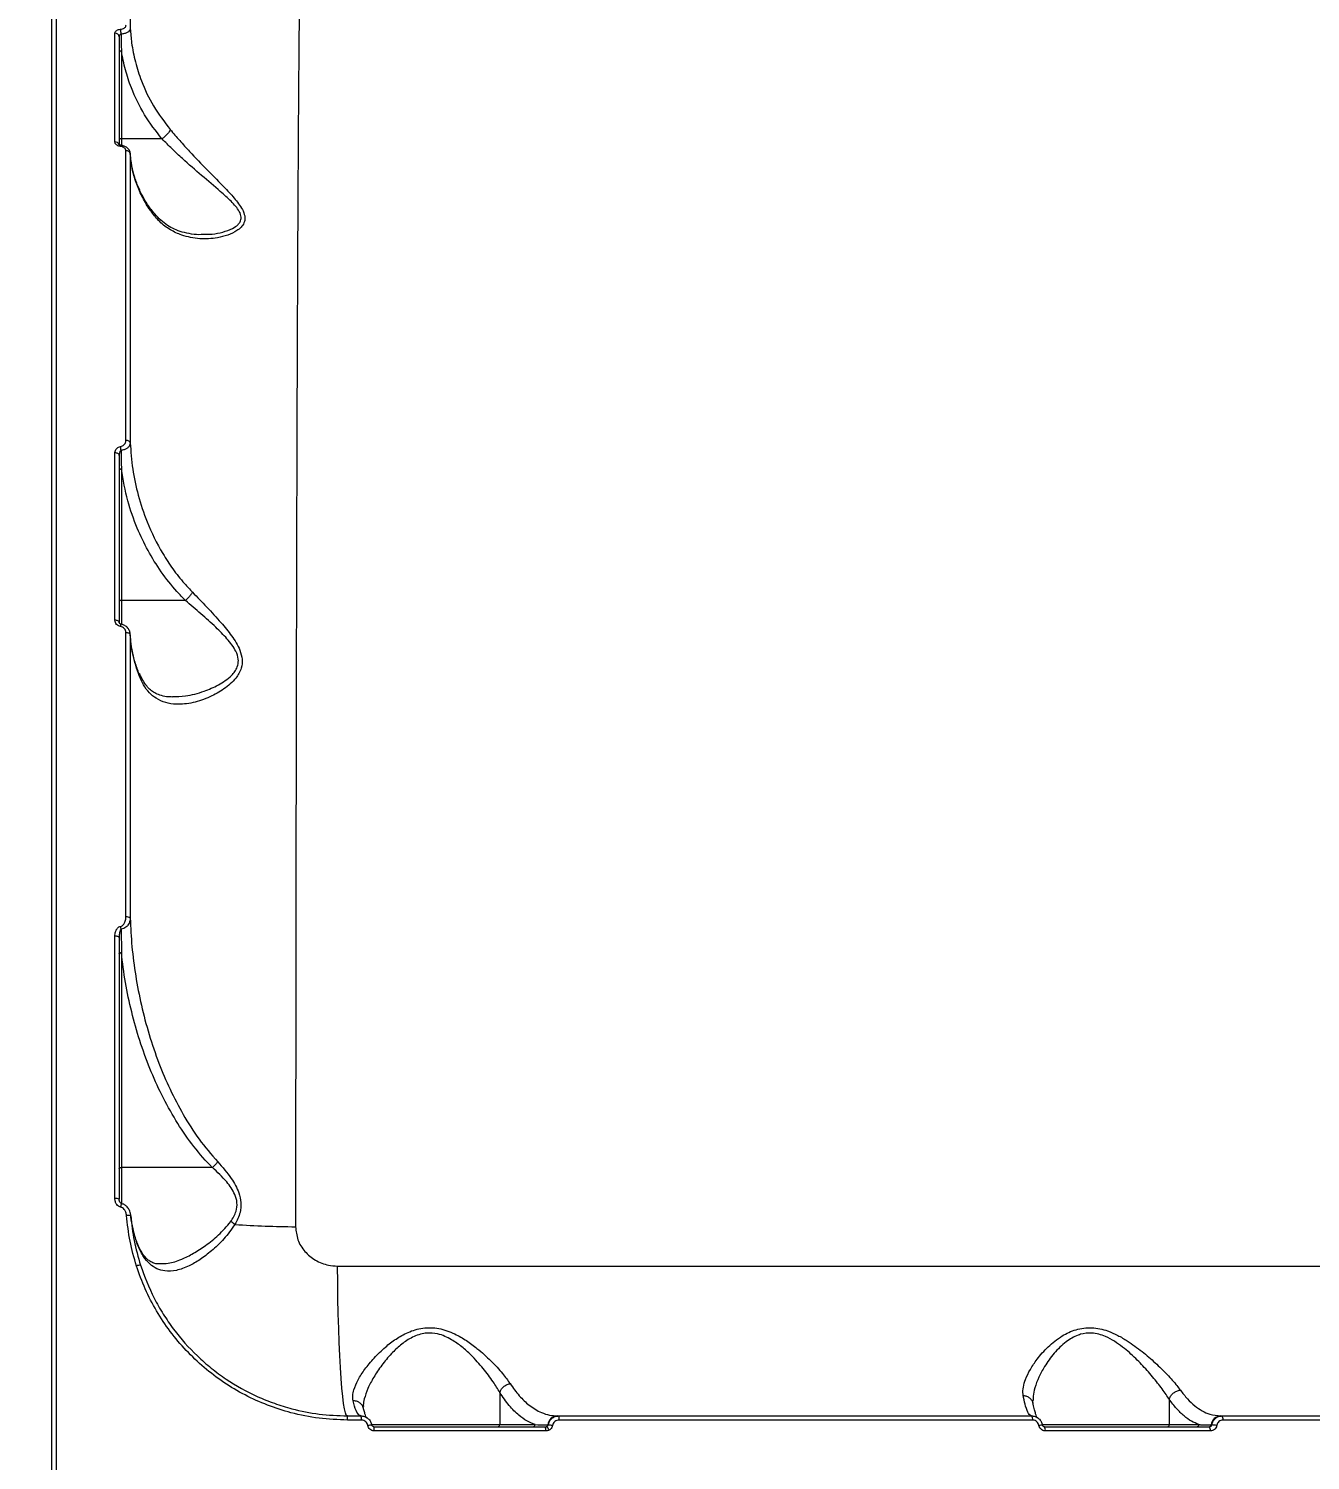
# Model space of a CAD drawing. Header units: millimetres. Extents: x -8327 to 9087, y -6583 to 5996.
# Drawn here: x 3665.6 to 3960.7, y 235.7 to 565.3 of the extents above; entities that cross this region are included whole.
import ezdxf

# ---------------------------------------------------------------- set-up
doc = ezdxf.new("R2010")
doc.units = ezdxf.units.MM
doc.layers.add('DIKOM_ОБЪЕКТ', color=7, linetype='Continuous')
doc.layers.add('DIKOM_РАЗМЕР_ОБЪЕКТА', color=7, linetype='Continuous')
doc.styles.add('style1', font='arial.ttf', dxfattribs={"width": 0.8})
doc.dimstyles.new('1-50', dxfattribs={"dimtxt": 300, "dimasz": 200, "dimexe": 100, "dimexo": 0, "dimgap": 100, "dimtad": 1, "dimtxsty": 'style1', "dimcen": 200, "dimclrd": 7, "dimclre": 7, "dimclrt": 7, "dimadec": 1, "dimazin": 2, "dimtfac": 1, "dimtmove": 0, "dimatfit": 2, "dimfxl": 0, "dimlwd": 25, "dimlwe": 18, "dimarcsym": 0})

# ---------------------------------------------------------------- blocks, each defined once
blk = doc.blocks.new('*D9')
at = {"layer": 'Defpoints', "color": 0, "transparency": 16777216}
for p in [(7087.37, 843.9), (-4957.59, 227.93), (7087.37, -4838.64)]:
    blk.add_point(p, dxfattribs=at)
at = {"layer": 'DIKOM_РАЗМЕР_ОБЪЕКТА', "color": 7, "lineweight": 18, "transparency": 16777216}
for p, q in [((7087.37, 843.9), (7087.37, -4938.64)), ((-4957.59, 227.93), (-4957.59, -4938.64))]:
    blk.add_line(p, q, dxfattribs=at)
at = {"layer": 'DIKOM_РАЗМЕР_ОБЪЕКТА', "color": 7, "lineweight": 25, "transparency": 16777216}
blk.add_line((-4757.59, -4838.64), (6887.37, -4838.64), dxfattribs=at)
at = {"layer": 'DIKOM_РАЗМЕР_ОБЪЕКТА', "color": 7, "transparency": 16777216}
for points in [[(-4757.59, -4805.31), (-4757.59, -4871.97), (-4957.59, -4838.64)], [(6887.37, -4805.31), (6887.37, -4871.97), (7087.37, -4838.64)]]:
    blk.add_solid(points, dxfattribs=at)
at = {"layer": 'DIKOM_РАЗМЕР_ОБЪЕКТА', "color": 7, "transparency": 16777216, "insert": (4098.94, -4585.47), "char_height": 300, "attachment_point": 5, "style": 'style1'}
blk.add_mtext('12040', dxfattribs=at)

msp = doc.modelspace()

# ---------------------------------------------------------------- linework, layer by layer
at = {"layer": 'DIKOM_ОБЪЕКТ', "color": 7, "linetype": 'Continuous', "lineweight": 15}
for p, q in [((3670.961, -172.072), (3670.961, 627.929)), ((3686.961, 560.097), (3686.961, 539.897)), ((3686.844, 538.42), (3686.842, 538.421)), ((3696.293, 539.897), (3686.961, 539.897)), ((3686.961, 539.897), (3686.961, 538.501)), ((3705.309, 517.96), (3705.455, 517.962)), ((3686.961, 463.855), (3686.961, 433.636)), ((3701.722, 433.636), (3686.961, 433.636)), ((3686.961, 433.636), (3686.961, 428.201)), ((3686.894, 357.972), (3686.961, 352.569)), ((3686.961, 352.569), (3686.961, 303.095)), ((3707.904, 303.095), (3686.961, 303.095)), ((3686.961, 303.095), (3686.961, 294.807)), ((3736.73, 280.431), (4215.388, 280.431)), ((3774.072, 251.315), (3774.072, 243.929)), ((3896.846, 249.606), (3896.842, 249.427)), ((3928.216, 249.734), (3928.216, 243.929)), ((3738.961, 245.929), (3742.154, 245.929)), ((3742.213, 244.969), (3739.017, 244.969)), ((3744.603, 243.929), (3774.072, 243.929)), ((3774.072, 243.929), (3782.198, 243.929)), ((3787.37, 245.929), (3787.665, 245.929)), ((3787.665, 245.929), (3896.567, 245.929)), ((3896.753, 244.969), (3787.761, 244.969)), ((3898.981, 243.929), (3928.216, 243.929)), ((3928.216, 243.929), (3935.017, 243.929)), ((3940.086, 245.929), (3940.37, 245.929)), ((3940.37, 245.929), (4046.874, 245.929)), ((4047.184, 244.969), (3940.593, 244.969)), ((3745.12, 243.428), (3784.583, 243.428)), ((3784.677, 242.463), (3745.181, 242.463)), ((3785.134, 243.845), (3785.231, 243.845)), ((3899.011, 243.845), (3899.016, 243.847)), ((3899.492, 243.428), (3937.46, 243.428)), ((3937.681, 242.463), (3899.681, 242.463)), ((3937.85, 243.845), (3938.022, 243.845))]:
    msp.add_line(p, q, dxfattribs=at)
at = {"layer": 'DIKOM_ОБЪЕКТ', "color": 7, "linetype": 'Continuous', "lineweight": 15, "flags": 128}
for points in [[(3686.961, 560.097), (3686.863, 560.094), (3686.769, 560.084), (3686.683, 560.067), (3686.607, 560.046), (3686.545, 560.019), (3686.499, 559.989), (3686.47, 559.956), (3686.461, 559.921)], [(3689.003, 469.95), (3688.977, 470.058), (3688.916, 470.161), (3688.822, 470.255), (3688.699, 470.338), (3688.552, 470.406), (3688.385, 470.457), (3688.204, 470.489), (3688.017, 470.501)], [(3686.461, 467.039), (3686.442, 467.149), (3686.385, 467.256), (3686.294, 467.354), (3686.171, 467.44), (3686.022, 467.511), (3685.85, 467.564), (3685.665, 467.597), (3685.471, 467.609)], [(3686.961, 463.855), (3686.863, 463.851), (3686.769, 463.841), (3686.683, 463.825), (3686.607, 463.803), (3686.545, 463.776), (3686.499, 463.746), (3686.47, 463.713), (3686.461, 463.679)], [(3686.961, 433.636), (3686.863, 433.633), (3686.769, 433.623), (3686.683, 433.607), (3686.607, 433.585), (3686.545, 433.559), (3686.499, 433.529), (3686.47, 433.497), (3686.461, 433.463)], [(3686.461, 428.602), (3686.442, 428.695), (3686.385, 428.784), (3686.294, 428.866), (3686.172, 428.939), (3686.022, 428.998), (3685.851, 429.043), (3685.665, 429.071), (3685.472, 429.081)], [(3689, 425.762), (3688.974, 425.851), (3688.913, 425.935), (3688.82, 426.013), (3688.697, 426.08), (3688.55, 426.136), (3688.383, 426.178), (3688.202, 426.204), (3688.015, 426.213)], [(3686.461, 356.052), (3686.442, 356.111), (3686.385, 356.168), (3686.294, 356.221), (3686.172, 356.267), (3686.022, 356.305), (3685.851, 356.334), (3685.666, 356.351), (3685.472, 356.358)], [(3686.461, 352.393), (3686.47, 352.427), (3686.499, 352.46), (3686.545, 352.49), (3686.607, 352.517), (3686.683, 352.539), (3686.769, 352.555), (3686.863, 352.565), (3686.961, 352.569)], [(3686.461, 302.919), (3686.47, 302.954), (3686.499, 302.987), (3686.545, 303.017), (3686.607, 303.044), (3686.683, 303.066), (3686.769, 303.082), (3686.863, 303.092), (3686.961, 303.095)], [(3738.961, 245.929), (3738.746, 246.111), (3738.533, 246.656), (3738.324, 247.56), (3738.121, 248.813), (3737.926, 250.405), (3737.739, 252.321), (3737.565, 254.543), (3737.403, 257.052), (3737.254, 259.823), (3737.122, 262.833), (3737.007, 266.054), (3736.909, 269.455), (3736.83, 273.007), (3736.77, 276.677), (3736.73, 280.431)]]:
    msp.add_lwpolyline(points, dxfattribs=at)
at = {"layer": 'DIKOM_ОБЪЕКТ', "color": 7, "linetype": 'Continuous', "lineweight": 15}
for centre, radius, start, end in [((3685.552, 563.307), 0.915, 6.95508, 95.20555), ((3680.504, 563.831), 6.388, 1.44607, 11.78222), ((3685.561, 538.235), 0.945, 20.99393, 95.52433), ((3687.148, 538.155), 0.405, 139.00617, 178.53026), ((3688.121, 536.239), 0.913, 13.1746, 96.20911), ((3677.806, 467.382), 9.12, 4.9402, 10.74825), ((3688.168, 427.522), 1.443, 153.12145, 174.38532), ((3688.218, 359.693), 1.107, 45.16807, 100.68201), ((3674.035, 355.939), 13.019, 8.98513, 11.91294), ((3685.711, 294.325), 1.659, 63.11837, 98.26197), ((3698.849, 291.827), 12.274, 165.87166, 169.80871), ((3688.512, 290.259), 1.84, 70.22719, 101.27056), ((3708.782, 284.48), 7.021, 51.87741, 61.55413), ((3728.574, 517.061), 227.583, 266.10545, 269.61948), ((3691.291, 278.484), 2.132, 88.0384, 113.8839), ((3734.754, 245.2), 4.27, 356.89408, 9.8186), ((3738.162, 245.203), 4.058, 356.69621, 10.30022), ((3773.594, 243.906), 0.478, 272.93378, 2.65633), ((3781.72, 243.906), 0.479, 272.93726, 2.65285), ((3787.465, 243.585), 2.345, 92.33388, 173.63253), ((3785.238, 245.2), 2.533, 354.7622, 16.70375), ((3895.345, 245.193), 1.426, 350.96018, 31.03404), ((3927.738, 243.906), 0.478, 272.93507, 2.68503), ((3934.539, 243.906), 0.479, 272.93726, 2.65285), ((3940.181, 243.585), 2.345, 92.3276, 173.63271), ((3939.361, 245.189), 1.251, 349.89333, 36.24066), ((3745.272, 236.026), 7.85, 94.74834, 101.57541), ((3741.249, 242.698), 3.939, 356.57875, 10.68469), ((3782.069, 242.697), 2.619, 354.88581, 16.22953), ((3784.638, 243.914), 0.501, 301.86033, 352.12222), ((3781.912, 241.045), 3.861, 24.44724, 39.25171), ((3784.345, 233.2), 10.682, 79.88897, 85.2429), ((3903.525, 213.785), 30.398, 98.53015, 100.05427), ((3898.277, 242.689), 1.423, 350.8547, 31.30696), ((3937.384, 243.897), 0.469, 272.31689, 353.6597), ((3936.433, 242.686), 1.267, 349.85862, 35.85066), ((3937.612, 235.415), 8.441, 79.58419, 87.21288)]:
    msp.add_arc(centre, radius, start, end, dxfattribs=at)
for points, knots in [([(3671.96, 647.801), (3671.961, 647.838), (3671.961, 648.018), (3671.961, 646.995), (3671.961, 644.669), (3671.961, 640.922), (3671.961, 635.932), (3671.961, 629.734), (3671.961, 622.235), (3671.961, 613.404), (3671.961, 603.239), (3671.961, 591.964), (3671.961, 579.645), (3671.961, 566.368), (3671.961, 551.916), (3671.961, 536.288), (3671.961, 519.513), (3671.961, 501.96), (3671.961, 483.706), (3671.961, 464.845), (3671.961, 445.069), (3671.961, 424.408), (3671.961, 402.914), (3671.961, 381.986), (3671.961, 361.778), (3671.961, 342.409), (3671.961, 322.703), (3671.961, 302.712), (3671.961, 282.651), (3671.961, 262.621), (3671.961, 244.752), (3671.961, 233.509), (3671.961, 228.931)], [0, 0, 0, 0, 0.0094891, 0.0458486, 0.0822376, 0.1185971, 0.1539303, 0.1892908, 0.2246237, 0.2609833, 0.2973726, 0.333732, 0.369065, 0.4044255, 0.4397588, 0.4761182, 0.5125073, 0.5488667, 0.5841999, 0.6195601, 0.6548935, 0.6912528, 0.7276419, 0.7640014, 0.7947536, 0.8255418, 0.85633, 0.88741, 0.91849, 0.9487827, 0.979144, 1, 1, 1, 1]), ([(3689.027, 611.802), (3689.026, 608.967), (3689.023, 603.298), (3689.02, 593.619), (3689.018, 583.075), (3689.016, 573.5), (3689.015, 567.355), (3689.014, 565.268)], [0, 0, 0, 0, 0.2203105, 0.4406217, 0.6630836, 0.8855462, 1, 1, 1, 1]), ([(3728.962, 609.829), (3728.925, 609.817), (3728.834, 609.788), (3728.699, 608.444), (3728.556, 605.909), (3728.42, 602.129), (3728.292, 597.115), (3728.17, 590.841), (3728.058, 583.455), (3727.955, 575.013), (3727.859, 565.594), (3727.769, 555.032), (3727.685, 543.316), (3727.607, 530.458), (3727.535, 516.752), (3727.469, 502.27), (3727.41, 487.096), (3727.355, 470.971), (3727.304, 453.909), (3727.258, 435.95), (3727.221, 418.701), (3727.189, 402.381), (3727.163, 387.108), (3727.139, 371.477), (3727.119, 355.544), (3727.101, 339.381), (3727.086, 322.977), (3727.072, 306.348), (3727.066, 295.105), (3727.063, 289.483)], [0, 0, 0, 0, 0.0268282, 0.0663838, 0.1059699, 0.1455254, 0.1862365, 0.2269807, 0.2676916, 0.3071163, 0.3465713, 0.3859961, 0.4265711, 0.4671796, 0.5077544, 0.5470855, 0.5864472, 0.6257783, 0.6662555, 0.7067662, 0.7472434, 0.7786605, 0.8100774, 0.8417451, 0.8734128, 0.9049328, 0.9364529, 0.9682265, 1, 1, 1, 1]), ([(3685.469, 564.219), (3685.471, 564.253), (3685.478, 564.393), (3685.59, 564.628), (3685.876, 564.881), (3686.275, 565.067), (3686.597, 565.113), (3686.757, 565.136)], [0, 0, 0, 0, 0.0795744, 0.3194618, 0.5497857, 0.7749261, 1, 1, 1, 1]), ([(3685.47, 539.175), (3685.47, 539.622), (3685.47, 541.857), (3685.469, 547.289), (3685.469, 555.294), (3685.469, 561.243), (3685.469, 564.219)], [0, 0, 0, 0, 0.05076927, 0.25385213, 0.62669653, 1, 1, 1, 1]), ([(3686.89, 563.993), (3686.842, 563.981), (3686.788, 563.968), (3686.689, 563.915), (3686.591, 563.83), (3686.499, 563.671), (3686.464, 563.527), (3686.461, 563.44), (3686.461, 563.418)], [0, 0, 0, 0, 0.1725243, 0.1993971, 0.413385, 0.650599, 0.9117904, 1, 1, 1, 1]), ([(3686.757, 565.136), (3686.916, 565.158), (3687.234, 565.203), (3687.628, 565.386), (3687.908, 565.634), (3688.016, 565.862), (3688.023, 565.998), (3688.025, 566.031)], [0, 0, 0, 0, 0.226375, 0.4527731, 0.6823937, 0.9208282, 1, 1, 1, 1]), ([(3689.014, 565.268), (3689.011, 565.222), (3688.996, 565.036), (3688.812, 564.718), (3688.341, 564.37), (3687.682, 564.104), (3687.154, 564.03), (3686.89, 563.993)], [0, 0, 0, 0, 0.0780879, 0.3139302, 0.5431887, 0.7710791, 1, 1, 1, 1]), ([(3686.89, 563.993), (3686.891, 563.914), (3686.905, 562.615), (3686.934, 561.316), (3686.961, 560.097)], [0, 0, 0, 0, 0.0608103, 1, 1, 1, 1]), ([(3689.014, 565.268), (3689.099, 564.178), (3689.3, 561.597), (3690.117, 557.557), (3691.696, 552.646), (3694.216, 547.299), (3696.88, 543.799), (3698.229, 542.026)], [0, 0, 0, 0, 0.1301658, 0.3081395, 0.4882725, 0.7408495, 1, 1, 1, 1]), ([(3686.461, 563.418), (3686.461, 559.436), (3686.461, 551.464), (3686.461, 542.781), (3686.461, 538.434)], [0, 0, 0, 0, 0.4994511, 1, 1, 1, 1]), ([(3696.293, 539.897), (3694.897, 541.704), (3692.068, 545.367), (3689.459, 550.841), (3687.781, 555.795), (3687.235, 558.658), (3686.961, 560.097)], [0, 0, 0, 0, 0.30014471, 0.60821939, 0.80309604, 1, 1, 1, 1]), ([(3698.229, 542.026), (3698.939, 541.186), (3700.371, 539.493), (3703.215, 536.358), (3706.775, 532.659), (3710.402, 529.043), (3712.88, 526.381), (3714.235, 524.636), (3715.083, 523.223), (3715.495, 521.795), (3715.258, 520.524), (3714.56, 519.526), (3713.321, 518.533), (3711.46, 517.677), (3708.558, 516.944), (3704.932, 516.754), (3701.257, 517.457), (3698.184, 518.891), (3695.808, 520.64), (3694.488, 522.301), (3693.87, 523.08)], [0, 0, 0, 0, 0.0515647, 0.1038938, 0.1938057, 0.2863979, 0.3436986, 0.3727597, 0.4024685, 0.4366785, 0.4671101, 0.4964619, 0.526972, 0.5803759, 0.6349458, 0.7251681, 0.8181226, 0.8802063, 0.9438905, 1, 1, 1, 1]), ([(3698.229, 542.026), (3698.224, 542.012), (3698.176, 541.876), (3697.999, 541.554), (3697.562, 541.012), (3696.977, 540.426), (3696.538, 540.078), (3696.318, 539.904)], [0, 0, 0, 0, 0.0262823, 0.2631125, 0.5087232, 0.7543537, 1, 1, 1, 1]), ([(3686.743, 538.165), (3686.71, 538.17), (3686.51, 538.195), (3686.16, 538.296), (3685.779, 538.529), (3685.519, 538.834), (3685.486, 539.061), (3685.47, 539.175)], [0, 0, 0, 0, 0.0479014, 0.2856703, 0.5236257, 0.7617698, 1, 1, 1, 1]), ([(3686.845, 538.425), (3686.807, 538.428), (3686.708, 538.438), (3686.571, 538.484), (3686.46, 538.54), (3686.421, 538.58), (3686.426, 538.572), (3686.428, 538.57)], [0, 0, 0, 0, 0.1460683, 0.3781704, 0.6280576, 0.8955682, 1, 1, 1, 1]), ([(3686.961, 539.897), (3686.904, 539.895), (3686.792, 539.891), (3686.642, 539.861), (3686.529, 539.818), (3686.476, 539.773), (3686.462, 539.741), (3686.461, 539.729), (3686.461, 539.725)], [0, 0, 0, 0, 0.2145801, 0.4292959, 0.64392, 0.8584359, 0.9551837, 1, 1, 1, 1]), ([(3688.022, 537.147), (3688.005, 537.262), (3687.972, 537.492), (3687.712, 537.799), (3687.329, 538.034), (3686.977, 538.136), (3686.777, 538.161), (3686.743, 538.165)], [0, 0, 0, 0, 0.2378964, 0.4755298, 0.7135631, 0.9514872, 1, 1, 1, 1]), ([(3689, 536.509), (3689.002, 536.526), (3689.025, 536.768), (3688.836, 537.229), (3688.42, 537.79), (3687.778, 538.191), (3687.217, 538.405), (3686.887, 538.405), (3686.841, 538.405)], [0, 0, 0, 0, 0.0165892, 0.2408118, 0.4634721, 0.7019456, 0.9584759, 1, 1, 1, 1]), ([(3696.318, 539.904), (3696.314, 539.902), (3696.307, 539.897), (3696.298, 539.897), (3696.293, 539.897)], [0, 0, 0, 0, 0.4083637, 1, 1, 1, 1]), ([(3705.455, 517.962), (3706.247, 517.944), (3707.883, 517.906), (3710.318, 518.405), (3712.392, 519.11), (3713.72, 519.983), (3714.415, 520.857), (3714.656, 521.886), (3714.205, 523.139), (3713.305, 524.367), (3711.858, 525.905), (3709.238, 528.241), (3705.405, 531.445), (3701.649, 534.739), (3698.612, 537.584), (3697.078, 539.137), (3696.32, 539.901), (3696.318, 539.904)], [0, 0, 0, 0, 0.0740966, 0.1529149, 0.2329221, 0.2854107, 0.3163252, 0.3569497, 0.4028866, 0.4435345, 0.4855981, 0.5694923, 0.7048307, 0.8436215, 0.9212472, 0.9997605, 1, 1, 1, 1]), ([(3688.017, 470.501), (3688.017, 476.453), (3688.018, 488.358), (3688.019, 505.364), (3688.02, 521.764), (3688.021, 532.019), (3688.022, 537.147)], [0, 0, 0, 0, 0.2485951, 0.4971901, 0.7485955, 1, 1, 1, 1]), ([(3689.01, 536.447), (3689.009, 531.389), (3689.008, 521.273), (3689.006, 504.985), (3689.004, 487.967), (3689.004, 475.955), (3689.003, 469.95)], [0, 0, 0, 0, 0.2485966, 0.4971918, 0.7485957, 1, 1, 1, 1]), ([(3693.87, 523.08), (3693.71, 523.312), (3692.89, 524.498), (3691.602, 526.731), (3690.283, 529.855), (3689.358, 533.108), (3689.126, 535.33), (3689.01, 536.447)], [0, 0, 0, 0, 0.0563978, 0.2882963, 0.5227746, 0.7600114, 1, 1, 1, 1]), ([(3693.751, 523.654), (3693.248, 524.406), (3692.208, 525.96), (3690.986, 528.433), (3689.998, 531.026), (3689.354, 533.677), (3689.034, 535.534), (3689.024, 536.501), (3689.023, 536.57)], [0, 0, 0, 0, 0.1857304, 0.3841452, 0.5836789, 0.7839334, 0.9843781, 1, 1, 1, 1]), ([(3693.87, 523.08), (3693.871, 523.109), (3693.871, 523.241), (3693.848, 523.445), (3693.741, 523.564), (3693.694, 523.616)], [0, 0, 0, 0, 0.1406217, 0.6231993, 1, 1, 1, 1]), ([(3705.438, 517.849), (3705.426, 517.848), (3704.64, 517.798), (3703.127, 517.954), (3701.035, 518.373), (3699.176, 519.056), (3697.561, 519.937), (3696.051, 521.107), (3694.779, 522.37), (3694.078, 523.346), (3693.802, 523.73)], [0, 0, 0, 0, 0.0026596, 0.1777, 0.3475943, 0.4933749, 0.6288846, 0.7727116, 0.9107318, 1, 1, 1, 1]), ([(3685.471, 467.609), (3685.478, 467.718), (3685.495, 467.99), (3685.657, 468.383), (3685.95, 468.733), (3686.321, 468.985), (3686.617, 469.05), (3686.766, 469.083)], [0, 0, 0, 0, 0.1655121, 0.4120205, 0.6200295, 0.8097109, 1, 1, 1, 1]), ([(3686.892, 468.167), (3686.861, 468.154), (3686.807, 468.132), (3686.712, 468.044), (3686.611, 467.885), (3686.519, 467.617), (3686.468, 467.325), (3686.463, 467.122), (3686.461, 467.039)], [0, 0, 0, 0, 0.0790941, 0.1357272, 0.3030279, 0.5190967, 0.8023854, 1, 1, 1, 1]), ([(3686.766, 469.083), (3686.911, 469.114), (3687.2, 469.177), (3687.56, 469.422), (3687.84, 469.76), (3687.994, 470.136), (3688.01, 470.396), (3688.017, 470.501)], [0, 0, 0, 0, 0.1919782, 0.3835605, 0.5901709, 0.8340874, 1, 1, 1, 1]), ([(3689.003, 469.95), (3688.99, 469.821), (3688.958, 469.499), (3688.689, 469.029), (3688.212, 468.607), (3687.608, 468.297), (3687.133, 468.211), (3686.892, 468.167)], [0, 0, 0, 0, 0.1576673, 0.3932328, 0.5991996, 0.7967597, 1, 1, 1, 1]), ([(3686.892, 468.167), (3686.893, 468.019), (3686.907, 466.581), (3686.935, 465.144), (3686.961, 463.855)], [0, 0, 0, 0, 0.1029226, 1, 1, 1, 1]), ([(3689.003, 469.95), (3689.149, 467.928), (3689.441, 463.861), (3690.756, 457.759), (3692.931, 451.178), (3695.72, 445.508), (3698.777, 440.855), (3701.089, 437.899), (3702.699, 436.196), (3703.331, 435.527)], [0, 0, 0, 0, 0.161025, 0.3238567, 0.4936581, 0.7083222, 0.8185356, 0.9287331, 1, 1, 1, 1]), ([(3685.472, 429.081), (3685.472, 429.666), (3685.472, 432.59), (3685.471, 440.609), (3685.471, 452.986), (3685.471, 462.732), (3685.471, 467.609)], [0, 0, 0, 0, 0.0441418, 0.2207222, 0.6100172, 1, 1, 1, 1]), ([(3686.461, 467.039), (3686.461, 460.802), (3686.461, 448.31), (3686.461, 435.178), (3686.461, 428.602)], [0, 0, 0, 0, 0.4992736, 1, 1, 1, 1]), ([(3701.722, 433.636), (3701.053, 434.319), (3699.025, 436.389), (3696.046, 440.185), (3692.997, 445.077), (3690.397, 450.54), (3688.201, 456.791), (3687.39, 461.41), (3686.961, 463.855)], [0, 0, 0, 0, 0.0822973, 0.2495059, 0.4173, 0.5846546, 0.7802071, 1, 1, 1, 1]), ([(3703.331, 435.527), (3704.423, 434.402), (3706.631, 432.128), (3709.716, 428.8), (3711.989, 426.042), (3713.417, 423.908), (3714.346, 422.103), (3714.889, 420.082), (3714.638, 417.784), (3713.518, 415.899), (3712.055, 414.389), (3710.075, 412.853), (3707.175, 411.25), (3703.398, 409.968), (3699.957, 409.598), (3697.129, 410.027), (3695.061, 410.933), (3693.354, 412.348), (3692.055, 414.042), (3691.409, 415.488), (3691.111, 416.154)], [0, 0, 0, 0, 0.0753105, 0.1521185, 0.2131825, 0.2441313, 0.2756844, 0.3129818, 0.3505991, 0.4012234, 0.4378747, 0.4745844, 0.5507921, 0.6403404, 0.732645, 0.7930015, 0.8549405, 0.9047759, 0.9561061, 1, 1, 1, 1]), ([(3703.331, 435.527), (3703.313, 435.497), (3703.195, 435.288), (3702.891, 434.853), (3702.344, 434.213), (3701.936, 433.83), (3701.732, 433.639)], [0, 0, 0, 0, 0.0544836, 0.3767233, 0.6883739, 1, 1, 1, 1]), ([(3698.706, 411.512), (3699.708, 411.528), (3702.074, 411.563), (3705.704, 412.559), (3708.791, 413.871), (3710.912, 415.152), (3712.195, 416.198), (3713.125, 417.281), (3713.744, 418.405), (3713.92, 419.412), (3713.837, 420.621), (3713.42, 421.874), (3712.435, 423.43), (3710.911, 425.299), (3708.5, 427.702), (3705.254, 430.621), (3702.883, 432.623), (3701.733, 433.638), (3701.732, 433.639)], [0, 0, 0, 0, 0.0982663, 0.2321591, 0.3366663, 0.390428, 0.4440759, 0.4774995, 0.5118399, 0.5524249, 0.5603382, 0.608811, 0.6507605, 0.6939519, 0.7802632, 0.889141, 0.999885, 1, 1, 1, 1]), ([(3701.732, 433.639), (3701.731, 433.638), (3701.729, 433.637), (3701.725, 433.636), (3701.723, 433.636), (3701.722, 433.636)], [0, 0, 0, 0, 0.3297767, 0.7866907, 1, 1, 1, 1]), ([(3686.732, 427.664), (3686.574, 427.705), (3686.236, 427.792), (3685.821, 428.122), (3685.528, 428.57), (3685.49, 428.911), (3685.472, 429.081)], [0, 0, 0, 0, 0.2214292, 0.4744074, 0.7373015, 1, 1, 1, 1]), ([(3686.883, 428.178), (3686.859, 428.181), (3686.789, 428.192), (3686.685, 428.241), (3686.569, 428.327), (3686.481, 428.458), (3686.456, 428.555), (3686.461, 428.611), (3686.462, 428.615)], [0, 0, 0, 0, 0.0680286, 0.2032335, 0.3685998, 0.6140766, 0.9754029, 1, 1, 1, 1]), ([(3688.015, 426.213), (3687.995, 426.388), (3687.957, 426.738), (3687.657, 427.196), (3687.235, 427.533), (3686.891, 427.622), (3686.732, 427.664)], [0, 0, 0, 0, 0.26324002, 0.52664054, 0.78130772, 1, 1, 1, 1]), ([(3688.993, 425.847), (3688.994, 425.867), (3689.012, 426.171), (3688.817, 426.762), (3688.325, 427.488), (3687.635, 427.999), (3687.105, 428.102), (3686.875, 428.148)], [0, 0, 0, 0, 0.0181463, 0.2755827, 0.5367556, 0.7989692, 1, 1, 1, 1]), ([(3688.013, 360.78), (3688.013, 366.376), (3688.013, 377.569), (3688.013, 394.06), (3688.014, 410.333), (3688.014, 420.92), (3688.015, 426.213)], [0, 0, 0, 0, 0.2490975, 0.498194, 0.749097, 1, 1, 1, 1]), ([(3689, 425.762), (3689, 420.519), (3689, 410.032), (3688.999, 393.839), (3688.998, 377.349), (3688.998, 366.101), (3688.998, 360.477)], [0, 0, 0, 0, 0.2490963, 0.4981943, 0.7490964, 1, 1, 1, 1]), ([(3691.111, 416.154), (3690.519, 417.865), (3689.429, 421.018), (3689.135, 424.273), (3689, 425.762)], [0, 0, 0, 0, 0.5425603, 1, 1, 1, 1]), ([(3691.066, 416.727), (3690.729, 417.615), (3690.036, 419.435), (3689.391, 422.255), (3689.043, 424.419), (3689.024, 425.626), (3689.021, 425.865)], [0, 0, 0, 0, 0.2971386, 0.6094913, 0.9229278, 1, 1, 1, 1]), ([(3691.111, 416.154), (3691.115, 416.184), (3691.144, 416.373), (3691.157, 416.583), (3691.06, 416.712), (3691.053, 416.721)], [0, 0, 0, 0, 0.1469405, 0.942127, 1, 1, 1, 1]), ([(3698.735, 411.409), (3698.269, 411.421), (3697.224, 411.447), (3695.856, 411.794), (3694.608, 412.318), (3693.679, 412.986), (3692.77, 413.933), (3691.958, 415.162), (3691.414, 416.157), (3691.185, 416.782), (3691.168, 416.83)], [0, 0, 0, 0, 0.1360197, 0.3048973, 0.4479164, 0.5883847, 0.7173513, 0.8550958, 0.9887596, 1, 1, 1, 1]), ([(3686.773, 358.626), (3686.902, 358.667), (3687.159, 358.748), (3687.519, 359.08), (3687.867, 359.669), (3688.002, 360.292), (3688.011, 360.701), (3688.013, 360.78)], [0, 0, 0, 0, 0.145617, 0.2899735, 0.5320917, 0.9098144, 1, 1, 1, 1]), ([(3688.998, 360.477), (3688.994, 360.387), (3688.973, 359.91), (3688.72, 359.17), (3688.124, 358.497), (3687.519, 358.117), (3687.107, 358.021), (3686.894, 357.972)], [0, 0, 0, 0, 0.0825387, 0.4350599, 0.6772252, 0.833006, 1, 1, 1, 1]), ([(3688.998, 360.477), (3689.1, 358.309), (3689.309, 353.865), (3690.183, 347.184), (3691.493, 340.423), (3693.273, 333.716), (3695.481, 327.257), (3698.085, 321.106), (3701.139, 315.252), (3704.699, 309.564), (3707.666, 306.119), (3709.149, 304.397)], [0, 0, 0, 0, 0.1079575, 0.2212646, 0.3345712, 0.4497833, 0.564985, 0.6720715, 0.7791298, 0.8896223, 1, 1, 1, 1]), ([(3685.472, 356.358), (3685.474, 356.445), (3685.485, 356.88), (3685.632, 357.54), (3686.001, 358.155), (3686.377, 358.5), (3686.641, 358.584), (3686.773, 358.626)], [0, 0, 0, 0, 0.0951055, 0.4719857, 0.7157969, 0.8572403, 1, 1, 1, 1]), ([(3685.472, 295.966), (3685.472, 296.624), (3685.472, 299.912), (3685.472, 308.449), (3685.472, 321.512), (3685.472, 338.406), (3685.472, 349.935), (3685.472, 356.358)], [0, 0, 0, 0, 0.0321659, 0.1608354, 0.4183961, 0.6759573, 1, 1, 1, 1]), ([(3686.894, 357.972), (3686.868, 357.954), (3686.817, 357.92), (3686.736, 357.802), (3686.625, 357.546), (3686.511, 357.018), (3686.464, 356.489), (3686.461, 356.126), (3686.461, 356.052)], [0, 0, 0, 0, 0.046141, 0.0901718, 0.2101396, 0.459822, 0.8891969, 1, 1, 1, 1]), ([(3686.461, 356.052), (3686.461, 351.127), (3686.461, 341.277), (3686.461, 326.272), (3686.461, 311.123), (3686.461, 300.91), (3686.461, 295.804)], [0, 0, 0, 0, 0.2493142, 0.4986279, 0.7493138, 1, 1, 1, 1]), ([(3707.904, 303.095), (3707.735, 303.267), (3706.033, 305), (3703.067, 308.527), (3699.386, 313.981), (3696.188, 319.787), (3693.428, 325.94), (3691.116, 332.321), (3689.249, 338.937), (3687.805, 345.69), (3687.242, 350.276), (3686.961, 352.569)], [0, 0, 0, 0, 0.0129753, 0.1306099, 0.2483401, 0.3704487, 0.4925904, 0.6182929, 0.7440059, 0.8720034, 1, 1, 1, 1]), ([(3709.149, 304.397), (3709.126, 304.366), (3708.958, 304.151), (3708.562, 303.693), (3708.142, 303.307), (3707.915, 303.098)], [0, 0, 0, 0, 0.0699953, 0.4978164, 1, 1, 1, 1]), ([(3709.149, 304.397), (3710.236, 303.167), (3711.724, 301.483), (3713.258, 299.001), (3714.108, 297.166), (3714.598, 295.036), (3714.389, 292.444), (3713.583, 290.897), (3713.117, 290.004)], [0, 0, 0, 0, 0.3030709, 0.4152336, 0.5295153, 0.6687574, 0.8085441, 1, 1, 1, 1]), ([(3707.915, 303.098), (3707.914, 303.098), (3707.911, 303.096), (3707.907, 303.095), (3707.905, 303.095), (3707.904, 303.095)], [0, 0, 0, 0, 0.356706, 0.825819, 1, 1, 1, 1]), ([(3712.127, 290.654), (3712.621, 291.413), (3713.464, 292.708), (3713.704, 295.003), (3713.165, 296.861), (3712.266, 298.44), (3710.617, 300.601), (3709.044, 302.06), (3707.916, 303.097), (3707.915, 303.098)], [0, 0, 0, 0, 0.18861357, 0.32166679, 0.45555082, 0.56914324, 0.68312922, 0.99968754, 1, 1, 1, 1]), ([(3686.768, 293.999), (3686.728, 294.008), (3686.547, 294.049), (3686.218, 294.222), (3685.831, 294.626), (3685.533, 295.232), (3685.493, 295.715), (3685.472, 295.966)], [0, 0, 0, 0, 0.0491231, 0.2179319, 0.4266815, 0.7022481, 1, 1, 1, 1]), ([(3686.998, 294.822), (3686.988, 294.821), (3686.967, 294.819), (3686.924, 294.826), (3686.849, 294.859), (3686.724, 294.964), (3686.571, 295.199), (3686.468, 295.501), (3686.473, 295.722), (3686.474, 295.804)], [0, 0, 0, 0, 0.0248406, 0.05086558, 0.10414909, 0.22735619, 0.45012416, 0.79622996, 1, 1, 1, 1]), ([(3688.152, 292.064), (3688.114, 292.313), (3688.038, 292.806), (3687.699, 293.406), (3687.265, 293.835), (3686.929, 293.946), (3686.768, 293.999)], [0, 0, 0, 0, 0.2974718, 0.5890151, 0.8028533, 1, 1, 1, 1]), ([(3689.117, 292.08), (3689.115, 292.131), (3689.098, 292.544), (3688.859, 293.241), (3688.35, 294.035), (3687.703, 294.594), (3687.191, 294.746), (3686.946, 294.818)], [0, 0, 0, 0, 0.0410193, 0.3334714, 0.5760252, 0.7972448, 1, 1, 1, 1]), ([(3690.428, 280.433), (3689.88, 282.328), (3688.776, 286.145), (3688.361, 290.081), (3688.152, 292.064)], [0, 0, 0, 0, 0.4964884, 1, 1, 1, 1]), ([(3689.134, 291.991), (3689.335, 290.079), (3689.74, 286.228), (3690.82, 282.494), (3691.364, 280.614)], [0, 0, 0, 0, 0.4964822, 1, 1, 1, 1]), ([(3690.542, 285.76), (3690.216, 286.781), (3689.561, 288.833), (3689.277, 290.935), (3689.134, 291.991)], [0, 0, 0, 0, 0.497868, 1, 1, 1, 1]), ([(3690.496, 286.074), (3690.477, 286.122), (3690.093, 287.066), (3689.641, 288.963), (3689.211, 290.926), (3689.152, 291.975), (3689.146, 292.088)], [0, 0, 0, 0, 0.0242664, 0.4833523, 0.9443876, 1, 1, 1, 1]), ([(3695.834, 280.981), (3696.458, 280.979), (3698.044, 280.975), (3700.659, 281.868), (3703.562, 283.291), (3706.411, 285.161), (3709.396, 287.495), (3711.208, 289.591), (3712.127, 290.654)], [0, 0, 0, 0, 0.12543408, 0.3184322, 0.47959555, 0.64380138, 0.81947711, 1, 1, 1, 1]), ([(3713.117, 290.004), (3712.284, 288.847), (3710.615, 286.532), (3707.784, 283.945), (3705.091, 281.87), (3702.363, 280.287), (3699.609, 279.294), (3697.134, 279.134), (3695.1, 279.72), (3693.449, 280.813), (3692.018, 282.526), (3691.085, 284.289), (3690.649, 285.47), (3690.542, 285.76)], [0, 0, 0, 0, 0.1071409, 0.2145777, 0.311345, 0.4080903, 0.5217502, 0.6352953, 0.7192618, 0.8031732, 0.8878199, 0.9724026, 1, 1, 1, 1]), ([(3727.063, 289.483), (3727.17, 288.462), (3727.387, 286.404), (3729.083, 283.674), (3731.552, 281.643), (3734.249, 280.582), (3736.021, 280.474), (3736.73, 280.431)], [0, 0, 0, 0, 0.20990706, 0.4228913, 0.6382682, 0.85535834, 1, 1, 1, 1]), ([(3690.542, 285.76), (3690.541, 285.788), (3690.538, 285.896), (3690.508, 285.997), (3690.486, 286.071)], [0, 0, 0, 0, 0.2613725, 1, 1, 1, 1]), ([(3695.843, 280.918), (3695.62, 280.918), (3695.01, 280.916), (3694.206, 281.159), (3693.364, 281.607), (3692.609, 282.268), (3691.888, 283.153), (3691.211, 284.328), (3690.735, 285.334), (3690.527, 285.994), (3690.495, 286.094)], [0, 0, 0, 0, 0.0989267, 0.2704754, 0.4325118, 0.5711887, 0.7018549, 0.840313, 0.9758952, 1, 1, 1, 1]), ([(3739.017, 244.969), (3736.826, 245.052), (3732.443, 245.217), (3726.269, 246.468), (3720.573, 248.313), (3715.389, 250.663), (3710.489, 253.568), (3705.947, 257.017), (3701.811, 260.947), (3698.131, 265.304), (3694.985, 270.051), (3692.338, 275.094), (3691.064, 278.655), (3690.428, 280.433)], [0, 0, 0, 0, 0.1021869, 0.2043699, 0.2924927, 0.3808929, 0.4690137, 0.5574039, 0.6460782, 0.7344672, 0.8228826, 0.9115805, 1, 1, 1, 1]), ([(3691.364, 280.614), (3692.319, 278.049), (3693.766, 274.163), (3696.553, 269.339), (3699.699, 264.748), (3703.424, 260.565), (3707.623, 256.891), (3712.113, 253.588), (3716.998, 250.861), (3722.158, 248.772), (3726.891, 247.315), (3732.503, 246.17), (3736.796, 246.009), (3738.961, 245.929)], [0, 0, 0, 0, 0.1307414, 0.1980624, 0.2653848, 0.3961152, 0.4634479, 0.5307839, 0.6611966, 0.7283458, 0.7954906, 0.8968876, 1, 1, 1, 1]), ([(3740.305, 249.41), (3740.256, 249.799), (3740.158, 250.576), (3740.502, 252.17), (3741.38, 254.197), (3742.975, 256.675), (3745.081, 259.258), (3747.508, 261.633), (3750.126, 263.671), (3752.96, 265.283), (3755.75, 266.15), (3758.19, 266.282), (3760.077, 266.084), (3761.942, 265.576), (3764.114, 264.67), (3766.458, 263.302), (3769.284, 261.191), (3772.129, 258.606), (3774.696, 255.807), (3775.912, 254.123), (3776.465, 253.356)], [0, 0, 0, 0, 0.0450802, 0.0901834, 0.1588874, 0.2276836, 0.2984042, 0.3691129, 0.4250502, 0.4808191, 0.5408215, 0.571385, 0.6019563, 0.6344664, 0.6670319, 0.7198492, 0.7727725, 0.8528865, 0.9329884, 1, 1, 1, 1]), ([(3774.073, 251.324), (3774.072, 251.324), (3773.644, 252.086), (3772.504, 253.939), (3770.314, 256.853), (3767.857, 259.6), (3765.387, 261.852), (3763.368, 263.31), (3761.459, 264.292), (3759.558, 264.934), (3757.864, 265.069), (3755.761, 264.8), (3753.597, 263.969), (3751.172, 262.255), (3748.915, 260.105), (3746.828, 257.579), (3745.022, 254.862), (3743.64, 252.222), (3742.912, 250.093), (3742.631, 248.721), (3742.672, 248.195), (3742.68, 248.085)], [0, 0, 0, 0, 0.0000529, 0.0712344, 0.1549604, 0.2408368, 0.2946364, 0.3495141, 0.3810929, 0.4135448, 0.4592335, 0.4720677, 0.5306424, 0.5868131, 0.644889, 0.7188588, 0.794325, 0.8665788, 0.9405887, 0.9876301, 1, 1, 1, 1]), ([(3894.61, 250.548), (3894.59, 250.676), (3894.494, 251.307), (3894.572, 252.547), (3895.113, 254.457), (3896.155, 256.625), (3897.854, 259.164), (3900.22, 261.877), (3903.232, 264.29), (3906.139, 265.695), (3908.501, 266.201), (3910.354, 266.285), (3912.224, 266.035), (3914.257, 265.457), (3916.39, 264.508), (3919.076, 262.932), (3922.004, 260.784), (3925.066, 258.109), (3927.786, 255.431), (3929.66, 253.328), (3930.511, 252.206), (3930.767, 251.867)], [0, 0, 0, 0, 0.0134545, 0.0663245, 0.1192331, 0.1832741, 0.2473525, 0.3264808, 0.4053652, 0.4678609, 0.4990963, 0.5303035, 0.5614446, 0.5926254, 0.6345137, 0.6764905, 0.7480857, 0.8197623, 0.8939596, 0.9680673, 1, 1, 1, 1]), ([(3928.217, 249.742), (3928.217, 249.742), (3927.983, 250.072), (3927.241, 251.317), (3925.58, 253.496), (3923.216, 256.337), (3920.529, 259.167), (3917.999, 261.45), (3915.636, 263.145), (3913.795, 264.154), (3912.005, 264.788), (3910.045, 265.112), (3908.409, 264.913), (3906.407, 264.255), (3904.149, 262.906), (3901.591, 260.335), (3899.574, 257.496), (3898.125, 254.792), (3897.271, 252.513), (3896.839, 250.764), (3896.844, 249.901), (3896.846, 249.606)], [0, 0, 0, 0, 0.0000461, 0.0339742, 0.1122458, 0.1926701, 0.2674451, 0.3438444, 0.3859517, 0.4289878, 0.4587751, 0.4897101, 0.5381058, 0.5500158, 0.6125031, 0.6936425, 0.7779407, 0.8458646, 0.9149501, 0.9708969, 1, 1, 1, 1]), ([(3774.072, 251.315), (3774.072, 251.317), (3774.072, 251.32), (3774.072, 251.322), (3774.073, 251.324)], [0, 0, 0, 0, 0.5701697, 1, 1, 1, 1]), ([(3782.198, 243.929), (3781.575, 244.185), (3780.324, 244.7), (3778.32, 246.14), (3776.192, 248.209), (3774.782, 250.274), (3774.072, 251.315)], [0, 0, 0, 0, 0.2160698, 0.4341074, 0.7147609, 1, 1, 1, 1]), ([(3774.073, 251.324), (3774.164, 251.557), (3774.348, 252.024), (3774.916, 252.645), (3775.599, 253.099), (3776.143, 253.294), (3776.42, 253.347), (3776.465, 253.356)], [0, 0, 0, 0, 0.2462198, 0.4924856, 0.7386817, 0.957983, 1, 1, 1, 1]), ([(3776.465, 253.356), (3777.157, 252.391), (3778.553, 250.444), (3780.97, 248.187), (3783.306, 246.772), (3785.499, 246.044), (3786.744, 245.967), (3787.37, 245.929)], [0, 0, 0, 0, 0.210654, 0.4247522, 0.6762147, 0.8374006, 1, 1, 1, 1]), ([(3896.497, 245.929), (3896.272, 246.035), (3895.816, 246.252), (3895.209, 247.868), (3894.812, 249.51), (3894.636, 250.413), (3894.61, 250.548)], [0, 0, 0, 0, 0.3434995, 0.6969388, 0.9545318, 1, 1, 1, 1]), ([(3896.804, 248.863), (3896.797, 248.933), (3896.765, 249.25), (3896.43, 249.746), (3895.838, 250.252), (3895.223, 250.477), (3894.804, 250.538), (3894.655, 250.546), (3894.61, 250.548)], [0, 0, 0, 0, 0.0749237, 0.3365718, 0.5982339, 0.8598917, 0.9567981, 1, 1, 1, 1]), ([(3928.217, 249.742), (3928.304, 249.983), (3928.477, 250.465), (3929.032, 251.105), (3929.731, 251.592), (3930.298, 251.791), (3930.641, 251.852), (3930.724, 251.862), (3930.767, 251.867)], [0, 0, 0, 0, 0.2316069, 0.4632383, 0.6948924, 0.926486, 0.9610452, 1, 1, 1, 1]), ([(3930.767, 251.867), (3931.301, 251.178), (3932.373, 249.792), (3934.064, 248.226), (3935.791, 247.051), (3937.79, 246.138), (3939.235, 246.006), (3940.086, 245.929)], [0, 0, 0, 0, 0.1872908, 0.3765519, 0.5570009, 0.7391951, 1, 1, 1, 1]), ([(3742.643, 247.764), (3742.638, 247.805), (3742.604, 248.099), (3742.273, 248.58), (3741.682, 249.103), (3741.019, 249.353), (3740.548, 249.411), (3740.35, 249.41), (3740.305, 249.41)], [0, 0, 0, 0, 0.0417721, 0.3001221, 0.5584659, 0.8167473, 0.9580116, 1, 1, 1, 1]), ([(3742.084, 245.929), (3741.843, 246.038), (3741.352, 246.259), (3740.756, 247.688), (3740.416, 248.987), (3740.305, 249.41)], [0, 0, 0, 0, 0.395874, 0.803224, 1, 1, 1, 1]), ([(3742.689, 247.704), (3742.676, 247.74), (3742.651, 247.808), (3742.66, 247.995), (3742.665, 248.083)], [0, 0, 0, 0, 0.5261946, 1, 1, 1, 1]), ([(3743.456, 245.41), (3743.447, 245.423), (3743.426, 245.453), (3743.263, 245.783), (3743.042, 246.402), (3742.836, 247.074), (3742.711, 247.626), (3742.679, 247.77)], [0, 0, 0, 0, 0.1676249, 0.383292, 0.6303127, 0.9038039, 1, 1, 1, 1]), ([(3896.897, 248.901), (3896.888, 248.925), (3896.827, 249.097), (3896.837, 249.371), (3896.845, 249.606)], [0, 0, 0, 0, 0.138022, 1, 1, 1, 1]), ([(3897.865, 245.41), (3897.856, 245.424), (3897.835, 245.454), (3897.671, 245.789), (3897.45, 246.394), (3897.178, 247.351), (3896.969, 248.192), (3896.857, 248.79), (3896.842, 248.868)], [0, 0, 0, 0, 0.1359264, 0.30982998, 0.50890581, 0.72922614, 0.96447227, 1, 1, 1, 1]), ([(3928.216, 249.734), (3928.216, 249.736), (3928.216, 249.739), (3928.217, 249.741), (3928.217, 249.742)], [0, 0, 0, 0, 0.6245774, 1, 1, 1, 1]), ([(3935.017, 243.929), (3934.449, 244.169), (3933.307, 244.653), (3931.594, 245.894), (3929.875, 247.523), (3928.771, 248.995), (3928.216, 249.734)], [0, 0, 0, 0, 0.2380395, 0.478162, 0.7377062, 1, 1, 1, 1]), ([(3742.154, 245.929), (3742.197, 245.928), (3742.52, 245.922), (3743.122, 245.784), (3743.843, 245.33), (3744.394, 244.664), (3744.543, 244.118), (3744.618, 243.845)], [0, 0, 0, 0, 0.0371734, 0.2780943, 0.5188457, 0.7593905, 1, 1, 1, 1]), ([(3743.697, 243.716), (3743.652, 243.88), (3743.562, 244.208), (3743.23, 244.609), (3742.796, 244.882), (3742.433, 244.965), (3742.239, 244.969), (3742.213, 244.969)], [0, 0, 0, 0, 0.2407269, 0.4813335, 0.7220042, 0.9627204, 1, 1, 1, 1]), ([(3782.198, 243.929), (3783.054, 243.891), (3784.038, 243.847), (3785.008, 243.845), (3785.134, 243.845)], [0, 0, 0, 0, 0.8702174, 1, 1, 1, 1]), ([(3785.231, 243.845), (3785.304, 244.123), (3785.452, 244.687), (3786.026, 245.368), (3786.788, 245.839), (3787.373, 245.899), (3787.665, 245.929)], [0, 0, 0, 0, 0.24251209, 0.49170692, 0.74722757, 1, 1, 1, 1]), ([(3787.761, 244.969), (3787.576, 244.951), (3787.206, 244.916), (3786.723, 244.634), (3786.359, 244.224), (3786.266, 243.883), (3786.22, 243.716)], [0, 0, 0, 0, 0.2565927, 0.5136822, 0.7611934, 1, 1, 1, 1]), ([(3896.567, 245.929), (3896.616, 245.928), (3896.94, 245.921), (3897.539, 245.779), (3898.248, 245.325), (3898.79, 244.66), (3898.937, 244.117), (3899.011, 243.845)], [0, 0, 0, 0, 0.0422797, 0.2820269, 0.5212938, 0.7606184, 1, 1, 1, 1]), ([(3898.218, 243.716), (3898.173, 243.879), (3898.085, 244.206), (3897.76, 244.606), (3897.335, 244.879), (3896.977, 244.965), (3896.783, 244.969), (3896.753, 244.969)], [0, 0, 0, 0, 0.2393919, 0.4786117, 0.7178493, 0.9576083, 1, 1, 1, 1]), ([(3935.017, 243.929), (3935.158, 243.921), (3935.864, 243.881), (3936.822, 243.85), (3937.618, 243.846), (3937.85, 243.845)], [0, 0, 0, 0, 0.1504234, 0.752145, 1, 1, 1, 1]), ([(3938.022, 243.845), (3938.028, 243.878), (3938.078, 244.185), (3938.29, 244.752), (3938.826, 245.4), (3939.549, 245.844), (3940.097, 245.9), (3940.37, 245.929)], [0, 0, 0, 0, 0.02862252, 0.2670875, 0.51011525, 0.75561919, 1, 1, 1, 1]), ([(3940.593, 244.969), (3940.423, 244.952), (3940.083, 244.918), (3939.634, 244.652), (3939.301, 244.262), (3939.172, 243.921), (3939.141, 243.736), (3939.138, 243.716)], [0, 0, 0, 0, 0.245803, 0.4917995, 0.7342898, 0.9715219, 1, 1, 1, 1]), ([(3745.181, 242.463), (3745.155, 242.464), (3744.961, 242.467), (3744.599, 242.55), (3744.165, 242.823), (3743.833, 243.224), (3743.742, 243.552), (3743.697, 243.716)], [0, 0, 0, 0, 0.037172, 0.2778566, 0.5185806, 0.7592404, 1, 1, 1, 1]), ([(3745.1, 243.437), (3745.061, 243.438), (3744.959, 243.441), (3744.807, 243.524), (3744.68, 243.666), (3744.628, 243.792), (3744.622, 243.858), (3744.621, 243.863)], [0, 0, 0, 0, 0.1675005, 0.44154913, 0.71250896, 0.97899024, 1, 1, 1, 1]), ([(3784.583, 243.428), (3784.662, 243.433), (3784.77, 243.44), (3784.874, 243.478), (3784.902, 243.488)], [0, 0, 0, 0, 0.7203094, 1, 1, 1, 1]), ([(3785.427, 242.643), (3785.36, 242.611), (3785.125, 242.501), (3784.863, 242.479), (3784.677, 242.463)], [0, 0, 0, 0, 0.287971, 1, 1, 1, 1]), ([(3784.902, 243.488), (3784.951, 243.512), (3785.052, 243.56), (3785.164, 243.672), (3785.217, 243.778), (3785.228, 243.832), (3785.231, 243.845)], [0, 0, 0, 0, 0.3281483, 0.6787166, 0.9204218, 1, 1, 1, 1]), ([(3786.22, 243.716), (3786.178, 243.559), (3786.094, 243.245), (3785.798, 242.873), (3785.544, 242.716), (3785.427, 242.643)], [0, 0, 0, 0, 0.3509606, 0.7013789, 1, 1, 1, 1]), ([(3899.681, 242.463), (3899.652, 242.464), (3899.458, 242.467), (3899.1, 242.553), (3898.675, 242.827), (3898.351, 243.227), (3898.262, 243.553), (3898.218, 243.716)], [0, 0, 0, 0, 0.0426339, 0.2824397, 0.5216963, 0.7607585, 1, 1, 1, 1]), ([(3899.471, 243.439), (3899.429, 243.44), (3899.33, 243.444), (3899.189, 243.528), (3899.075, 243.662), (3899.023, 243.778), (3899.017, 243.842), (3899.017, 243.846)], [0, 0, 0, 0, 0.2106811, 0.4851833, 0.7294091, 0.9829824, 1, 1, 1, 1]), ([(3937.46, 243.428), (3937.527, 243.434), (3937.657, 243.445), (3937.831, 243.531), (3937.955, 243.655), (3938.005, 243.763), (3938.018, 243.824), (3938.021, 243.839), (3938.022, 243.845)], [0, 0, 0, 0, 0.2630818, 0.5159689, 0.7520112, 0.9410958, 0.9741125, 1, 1, 1, 1]), ([(3939.138, 243.716), (3939.135, 243.697), (3939.104, 243.513), (3938.975, 243.171), (3938.642, 242.781), (3938.192, 242.514), (3937.851, 242.48), (3937.681, 242.463)], [0, 0, 0, 0, 0.0278542, 0.2649822, 0.5076883, 0.7538938, 1, 1, 1, 1])]:
    msp.add_open_spline(points, degree=3, knots=knots, dxfattribs=at)

# ---------------------------------------------------------------- dimensions: what is measured, and where the dimension line sits
at = {"layer": 'DIKOM_РАЗМЕР_ОБЪЕКТА'}
dim = msp.add_linear_dim(base=(7087.366, -4838.641), p1=(-4957.594, 227.929), p2=(7087.366, 843.902), text='12040', dimstyle='1-50', dxfattribs=at)
dim.commit()
dim.dimension.update_dxf_attribs({"geometry": '*D9', "text_midpoint": (4098.945, -4838.641), "dimtype": 160})

doc.saveas('drawing.dxf')
